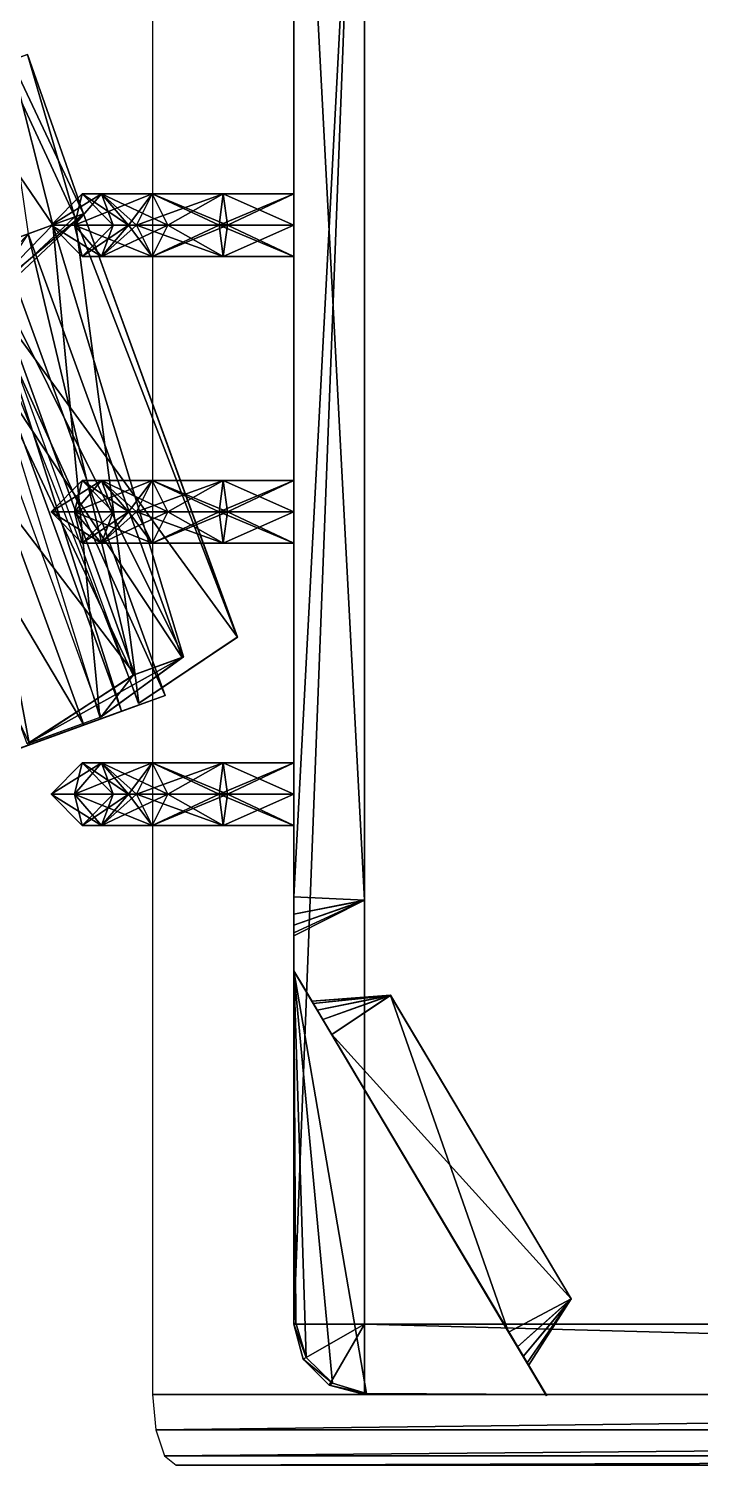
# Model space of a CAD drawing. Extents: x -226 to 261, y -163 to 113.
# Drawn here: x -39.4 to -15.6, y -142.5 to -91.7 of the extents above; entities that cross this region are included whole.
import ezdxf

# ---------------------------------------------------------------- set-up
doc = ezdxf.new("R2010")
doc.units = 0
doc.header["$MEASUREMENT"] = 0
doc.layers.get('0').update_dxf_attribs({"linetype": 'CONTINUOUS'})

msp = doc.modelspace()

# ---------------------------------------------------------------- linework, layer by layer
for points in [[(-35, -70, 15), (-35, -140, 15), (70, -140, 15)], [(70, -140, 15), (70, -70, 15), (-35, -70, 15)], [(-30, -125, -95), (-30, -122.5, -32.5), (-30, -72.5, -95)], [(-30, -72.5, -95), (-30, -122.5, -32.5), (-30, -75, -32.5)], [(-30, -125, 15), (-30, -72.5, 15), (-30, -75, 7.5)], [(-30, -137.5, -95), (-30, -72.5, -95), (-27.5, -72.5, -97.5)], [(-27.5, -72.5, -97.5), (-27.5, -137.5, -97.5), (-30, -137.5, -95)], [(-27.5, -72.5, -97.5), (65, -72.5, -97.5), (65, -137.5, -97.5)], [(65, -137.5, -97.5), (-27.5, -137.5, -97.5), (-27.5, -72.5, -97.5)], [(-30, -75.1245, 6.2562), (-27.5, -74.9928, 4.9973), (-27.5, -122.5, 4.9995)], [(-30, -75, 7.5), (-30, -75.1245, 6.2562), (-30, -122.376, 6.2562)], [(-30, -75, 7.5), (-30, -122.376, 6.2562), (-30, -122.5, 7.5)], [(-30, -122.5, -32.5), (-30, -75.1245, -31.2562), (-30, -75, -32.5)], [(-30, -125, 15), (-30, -75, 7.5), (-30, -122.5, 7.5)], [(-30, -122.376, -31.2562), (-27.5, -122.5, -29.9995), (-27.5, -75.0027, -30.0072)], [(-30, -122.376, -31.2562), (-27.5, -75.0027, -30.0072), (-30, -75.1245, -31.2562)], [(-30, -75.1245, 6.2562), (-27.5, -122.5, 4.9995), (-30, -122.376, 6.2562)], [(-30, -122.5, -32.5), (-30, -122.376, -31.2562), (-30, -75.1245, -31.2562)], [(-27.5, -75.0027, -30.0072), (-27.5, -122.5, 4.9995), (-27.5, -74.9928, 4.9973)], [(-27.5, -75.0027, -30.0072), (-27.5, -122.5, -29.9995), (-27.5, -122.5, 4.9995)], [(-51.111, -78.71, -80.523), (-48.2338, -77.6628, -62.7337), (-34.553, -115.251, -62.7337)], [(-48.2338, -77.6628, -62.7337), (-49.7813, -78.226, -44.758), (-36.1005, -115.814, -44.758)], [(-48.2338, -77.6628, -62.7337), (-36.1005, -115.814, -44.758), (-34.553, -115.251, -62.7337)], [(-49.7813, -78.226, -44.758), (-41.9671, -117.949, -27.8211), (-36.1005, -115.814, -44.758)], [(-58.2167, -81.2963, -96.9137), (-51.111, -78.71, -80.523), (-37.4302, -116.298, -80.523)], [(-51.111, -78.71, -80.523), (-34.553, -115.251, -62.7337), (-37.4302, -116.298, -80.523)], [(-58.2167, -81.2963, -96.9137), (-37.4302, -116.298, -80.523), (-44.5359, -118.884, -96.9137)], [(-38.5343, -98.5986, -73.2357), (-42.0178, -93.5014, -79.8137), (-40.0019, -92.7676, -69.31)], [(-37.7501, -98.3132, -52.2701), (-39.4346, -92.5611, -59.0397), (-40.2788, -92.8684, -48.3219)], [(-39.4063, -98.916, -42.1341), (-37.7501, -98.3132, -52.2701), (-40.2788, -92.8684, -48.3219)], [(-37.4487, -98.2035, -63.0207), (-40.0019, -92.7676, -69.31), (-39.4346, -92.5611, -59.0397)], [(-37.4487, -98.2035, -63.0207), (-38.5343, -98.5986, -73.2357), (-40.0019, -92.7676, -69.31)], [(-37.7501, -98.3132, -52.2701), (-37.4487, -98.2035, -63.0207), (-39.4346, -92.5611, -59.0397)], [(-38.5343, -98.5986, -73.2357), (-41.0782, -99.5245, -83.593), (-42.0178, -93.5014, -79.8137)], [(-37.7702, -98.6079, 6.8246), (-37.4939, -97.5, 3.7492), (-38.5921, -98.6079, 3.8953)], [(-38.5921, -98.6079, 3.8953), (-37.4939, -97.5, 3.7492), (-37.4939, -97.5, -28.7492)], [(-38.5921, -98.6079, 3.8953), (-37.4939, -97.5, -28.7492), (-38.5921, -98.6079, -28.8953)], [(-38.5921, -98.6079, -28.8953), (-37.4939, -97.5, -28.7492), (-36.8114, -97.5, -31.2694)], [(-38.5921, -98.6079, -28.8953), (-36.8114, -97.5, -31.2694), (-37.7701, -98.6079, -31.8246)], [(-35.5746, -98.6079, 9.0201), (-36.8114, -97.5, 6.2694), (-37.7702, -98.6079, 6.8246)], [(-37.7702, -98.6079, 6.8246), (-36.8114, -97.5, 6.2694), (-37.4939, -97.5, 3.7492)], [(-37.7701, -98.6079, -31.8246), (-36.8114, -97.5, -31.2694), (-35.0194, -97.5, -33.0614)], [(-37.7701, -98.6079, -31.8246), (-35.0194, -97.5, -33.0614), (-35.5746, -98.6079, -34.0202)], [(-36.8114, -97.5, 6.2694), (-36.3956, -98.6079, 3.6031), (-37.4939, -97.5, 3.7492)], [(-37.4939, -97.5, 3.7492), (-36.3956, -98.6079, 3.6031), (-36.3956, -98.6079, -28.6031)], [(-37.4939, -97.5, 3.7492), (-36.3956, -98.6079, -28.6031), (-37.4939, -97.5, -28.7492)], [(-37.4939, -97.5, -28.7492), (-36.3956, -98.6079, -28.6031), (-35.8527, -98.6079, -30.7141)], [(-37.4939, -97.5, -28.7492), (-35.8527, -98.6079, -30.7141), (-36.8114, -97.5, -31.2694)], [(-35.5746, -98.6079, 9.0201), (-35.0194, -97.5, 8.0614), (-36.8114, -97.5, 6.2694)], [(-35.0194, -97.5, 8.0614), (-35.8527, -98.6079, 5.7141), (-36.8114, -97.5, 6.2694)], [(-36.8114, -97.5, 6.2694), (-35.8527, -98.6079, 5.7141), (-36.3956, -98.6079, 3.6031)], [(-36.8114, -97.5, -31.2694), (-35.8527, -98.6079, -30.7141), (-34.4641, -98.6079, -32.1027)], [(-36.8114, -97.5, -31.2694), (-34.4641, -98.6079, -32.1027), (-35.0194, -97.5, -33.0614)], [(-35.0194, -97.5, 8.0614), (-34.4641, -98.6079, 7.1027), (-35.8527, -98.6079, 5.7141)], [(-32.6453, -98.6079, 9.8421), (-35.0194, -97.5, 8.0614), (-35.5746, -98.6079, 9.0201)], [(-35.5746, -98.6079, -34.0202), (-35.0194, -97.5, -33.0614), (-32.4992, -97.5, -33.7439)], [(-35.5746, -98.6079, -34.0202), (-32.4992, -97.5, -33.7439), (-32.6453, -98.6079, -34.8421)], [(-32.6453, -98.6079, 9.8421), (-32.4992, -97.5, 8.7439), (-35.0194, -97.5, 8.0614)], [(-32.4992, -97.5, 8.7439), (-34.4641, -98.6079, 7.1027), (-35.0194, -97.5, 8.0614)], [(-35.0194, -97.5, -33.0614), (-34.4641, -98.6079, -32.1027), (-32.3531, -98.6079, -32.6456)], [(-35.0194, -97.5, -33.0614), (-32.3531, -98.6079, -32.6456), (-32.4992, -97.5, -33.7439)], [(-32.4992, -97.5, 8.7439), (-32.3531, -98.6079, 7.6457), (-34.4641, -98.6079, 7.1027)], [(-30, -98.6079, 9.8517), (-32.4992, -97.5, 8.7439), (-32.6453, -98.6079, 9.8421)], [(-32.6453, -98.6079, -34.8421), (-32.4992, -97.5, -33.7439), (-30, -97.5, -33.7438)], [(-32.6453, -98.6079, -34.8421), (-30, -97.5, -33.7438), (-30, -98.6079, -34.8517)], [(-30, -98.6079, 9.8517), (-30, -97.5, 8.7438), (-32.4992, -97.5, 8.7439)], [(-30, -97.5, 8.7438), (-32.3531, -98.6079, 7.6457), (-32.4992, -97.5, 8.7439)], [(-32.4992, -97.5, -33.7439), (-32.3531, -98.6079, -32.6456), (-30, -98.6079, -32.6359)], [(-32.4992, -97.5, -33.7439), (-30, -98.6079, -32.6359), (-30, -97.5, -33.7438)], [(-30, -97.5, 8.7438), (-30, -98.6079, 7.6359), (-32.3531, -98.6079, 7.6457)], [(-37.4487, -98.2035, -63.0207), (-40.6981, -101.256, -64.8127), (-41.3674, -101.5, -70.9417)], [(-38.5343, -98.5986, -73.2357), (-37.4487, -98.2035, -63.0207), (-41.3674, -101.5, -70.9417)], [(-38.5343, -98.5986, -73.2357), (-41.3674, -101.5, -70.9417), (-36.8699, -116.03, -74.8354)], [(-38.5343, -98.5986, -73.2357), (-33.9057, -113.888, -77.3412), (-41.0782, -99.5245, -83.593)], [(-37.7501, -98.3132, -52.2701), (-41.0412, -101.381, -51.1459), (-35.486, -115.526, -55.1021)], [(-37.7501, -98.3132, -52.2701), (-39.4063, -98.916, -42.1341), (-41.0412, -101.381, -51.1459)], [(-37.4487, -98.2035, -63.0207), (-31.9935, -113.192, -63.0207), (-40.6981, -101.256, -64.8127)], [(-36.8114, -99.7158, 6.2694), (-37.7702, -98.6079, 6.8246), (-38.5921, -98.6079, 3.8953)], [(-36.8114, -99.7158, 6.2694), (-38.5921, -98.6079, 3.8953), (-37.4939, -99.7158, 3.7492)], [(-37.4939, -99.7158, 3.7492), (-38.5921, -98.6079, 3.8953), (-38.5921, -98.6079, -28.8953)], [(-37.4939, -99.7158, 3.7492), (-38.5921, -98.6079, -28.8953), (-37.4939, -99.7158, -28.7492)], [(-37.4939, -99.7158, -28.7492), (-38.5921, -98.6079, -28.8953), (-37.7701, -98.6079, -31.8246)], [(-33.9057, -113.888, -77.3412), (-38.5343, -98.5986, -73.2357), (-36.8699, -116.03, -74.8354)], [(-35.0194, -99.7158, 8.0614), (-35.5746, -98.6079, 9.0201), (-37.7702, -98.6079, 6.8246)], [(-35.0194, -99.7158, 8.0614), (-37.7702, -98.6079, 6.8246), (-36.8114, -99.7158, 6.2694)], [(-37.4939, -99.7158, -28.7492), (-37.7701, -98.6079, -31.8246), (-36.8114, -99.7158, -31.2694)], [(-36.8114, -99.7158, -31.2694), (-37.7701, -98.6079, -31.8246), (-35.5746, -98.6079, -34.0202)], [(-37.7501, -98.3132, -52.2701), (-32.0019, -113.195, -56.472), (-37.4487, -98.2035, -63.0207)], [(-32.0019, -113.195, -56.472), (-37.7501, -98.3132, -52.2701), (-35.486, -115.526, -55.1021)], [(-35.8527, -98.6079, 5.7141), (-36.8114, -99.7158, 6.2694), (-37.4939, -99.7158, 3.7492)], [(-35.8527, -98.6079, 5.7141), (-37.4939, -99.7158, 3.7492), (-36.3956, -98.6079, 3.6031)], [(-36.3956, -98.6079, 3.6031), (-37.4939, -99.7158, 3.7492), (-37.4939, -99.7158, -28.7492)], [(-36.3956, -98.6079, 3.6031), (-37.4939, -99.7158, -28.7492), (-36.3956, -98.6079, -28.6031)], [(-36.3956, -98.6079, -28.6031), (-37.4939, -99.7158, -28.7492), (-36.8114, -99.7158, -31.2694)], [(-32.0019, -113.195, -56.472), (-31.9935, -113.192, -63.0207), (-37.4487, -98.2035, -63.0207)], [(-34.4641, -98.6079, 7.1027), (-35.0194, -99.7158, 8.0614), (-36.8114, -99.7158, 6.2694)], [(-34.4641, -98.6079, 7.1027), (-36.8114, -99.7158, 6.2694), (-35.8527, -98.6079, 5.7141)], [(-36.3956, -98.6079, -28.6031), (-36.8114, -99.7158, -31.2694), (-35.8527, -98.6079, -30.7141)], [(-36.8114, -99.7158, -31.2694), (-35.5746, -98.6079, -34.0202), (-35.0194, -99.7158, -33.0614)], [(-35.8527, -98.6079, -30.7141), (-36.8114, -99.7158, -31.2694), (-35.0194, -99.7158, -33.0614)], [(-35.8527, -98.6079, -30.7141), (-35.0194, -99.7158, -33.0614), (-34.4641, -98.6079, -32.1027)], [(-32.4992, -99.7158, 8.7439), (-32.6453, -98.6079, 9.8421), (-35.5746, -98.6079, 9.0201)], [(-32.4992, -99.7158, 8.7439), (-35.5746, -98.6079, 9.0201), (-35.0194, -99.7158, 8.0614)], [(-35.0194, -99.7158, -33.0614), (-35.5746, -98.6079, -34.0202), (-32.6453, -98.6079, -34.8421)], [(-32.3531, -98.6079, 7.6457), (-32.4992, -99.7158, 8.7439), (-35.0194, -99.7158, 8.0614)], [(-32.3531, -98.6079, 7.6457), (-35.0194, -99.7158, 8.0614), (-34.4641, -98.6079, 7.1027)], [(-35.0194, -99.7158, -33.0614), (-32.6453, -98.6079, -34.8421), (-32.4992, -99.7158, -33.7439)], [(-34.4641, -98.6079, -32.1027), (-35.0194, -99.7158, -33.0614), (-32.4992, -99.7158, -33.7439)], [(-34.4641, -98.6079, -32.1027), (-32.4992, -99.7158, -33.7439), (-32.3531, -98.6079, -32.6456)], [(-30, -99.7158, 8.7438), (-30, -98.6079, 9.8517), (-32.6453, -98.6079, 9.8421)], [(-30, -99.7158, 8.7438), (-32.6453, -98.6079, 9.8421), (-32.4992, -99.7158, 8.7439)], [(-32.4992, -99.7158, -33.7439), (-32.6453, -98.6079, -34.8421), (-30, -98.6079, -34.8517)], [(-30, -98.6079, 7.6359), (-30, -99.7158, 8.7438), (-32.4992, -99.7158, 8.7439)], [(-30, -98.6079, 7.6359), (-32.4992, -99.7158, 8.7439), (-32.3531, -98.6079, 7.6457)], [(-32.4992, -99.7158, -33.7439), (-30, -98.6079, -34.8517), (-30, -99.7158, -33.7438)], [(-32.3531, -98.6079, -32.6456), (-32.4992, -99.7158, -33.7439), (-30, -99.7158, -33.7438)], [(-32.3531, -98.6079, -32.6456), (-30, -99.7158, -33.7438), (-30, -98.6079, -32.6359)], [(-42.5266, -100.052, -31.9409), (-35.6847, -114.535, -35.8675), (-39.4063, -98.916, -42.1341)], [(-39.4063, -98.916, -42.1341), (-33.9511, -113.904, -42.1341), (-42.0173, -101.736, -45.0587)], [(-35.6847, -114.535, -35.8675), (-33.9511, -113.904, -42.1341), (-39.4063, -98.916, -42.1341)], [(-41.0782, -99.5245, -83.593), (-35.623, -114.513, -83.593), (-44.6395, -102.69, -84.101)], [(-33.9057, -113.888, -77.3412), (-35.623, -114.513, -83.593), (-41.0782, -99.5245, -83.593)], [(-42.5266, -100.052, -31.9409), (-45.9458, -103.166, -32.0836), (-39.3647, -116.938, -35.7551)], [(-35.6847, -114.535, -35.8675), (-42.5266, -100.052, -31.9409), (-39.3647, -116.938, -35.7551)], [(-31.9935, -113.192, -63.0207), (-35.502, -115.532, -64.8127), (-40.6981, -101.256, -64.8127)], [(-33.9511, -113.904, -42.1341), (-36.8212, -116.012, -45.0587), (-42.0173, -101.736, -45.0587)], [(-35.623, -114.513, -83.593), (-39.4434, -116.967, -84.101), (-44.6395, -102.69, -84.101)], [(-37.7702, -108.75, 6.8246), (-37.4939, -107.642, 3.7492), (-38.5921, -108.75, 3.8953)], [(-38.5921, -108.75, 3.8953), (-37.4939, -107.642, 3.7492), (-37.4939, -107.642, -28.7492)], [(-38.5921, -108.75, 3.8953), (-37.4939, -107.642, -28.7492), (-38.5921, -108.75, -28.8953)], [(-38.5921, -108.75, -28.8953), (-37.4939, -107.642, -28.7492), (-36.8114, -107.642, -31.2694)], [(-38.5921, -108.75, -28.8953), (-36.8114, -107.642, -31.2694), (-37.7701, -108.75, -31.8246)], [(-35.5746, -108.75, 9.0201), (-36.8114, -107.642, 6.2694), (-37.7702, -108.75, 6.8246)], [(-37.7702, -108.75, 6.8246), (-36.8114, -107.642, 6.2694), (-37.4939, -107.642, 3.7492)], [(-37.7701, -108.75, -31.8246), (-36.8114, -107.642, -31.2694), (-35.0194, -107.642, -33.0614)], [(-37.7701, -108.75, -31.8246), (-35.0194, -107.642, -33.0614), (-35.5746, -108.75, -34.0202)], [(-36.8114, -107.642, 6.2694), (-36.3956, -108.75, 3.6031), (-37.4939, -107.642, 3.7492)], [(-37.4939, -107.642, 3.7492), (-36.3956, -108.75, 3.6031), (-36.3956, -108.75, -28.6031)], [(-37.4939, -107.642, 3.7492), (-36.3956, -108.75, -28.6031), (-37.4939, -107.642, -28.7492)], [(-37.4939, -107.642, -28.7492), (-36.3956, -108.75, -28.6031), (-35.8527, -108.75, -30.7141)], [(-37.4939, -107.642, -28.7492), (-35.8527, -108.75, -30.7141), (-36.8114, -107.642, -31.2694)], [(-35.5746, -108.75, 9.0201), (-35.0194, -107.642, 8.0614), (-36.8114, -107.642, 6.2694)], [(-35.0194, -107.642, 8.0614), (-35.8527, -108.75, 5.7141), (-36.8114, -107.642, 6.2694)], [(-36.8114, -107.642, 6.2694), (-35.8527, -108.75, 5.7141), (-36.3956, -108.75, 3.6031)], [(-36.8114, -107.642, -31.2694), (-35.8527, -108.75, -30.7141), (-34.4641, -108.75, -32.1027)], [(-36.8114, -107.642, -31.2694), (-34.4641, -108.75, -32.1027), (-35.0194, -107.642, -33.0614)], [(-35.0194, -107.642, 8.0614), (-34.4641, -108.75, 7.1027), (-35.8527, -108.75, 5.7141)], [(-32.6453, -108.75, 9.8421), (-35.0194, -107.642, 8.0614), (-35.5746, -108.75, 9.0201)], [(-35.5746, -108.75, -34.0202), (-35.0194, -107.642, -33.0614), (-32.4992, -107.642, -33.7439)], [(-35.5746, -108.75, -34.0202), (-32.4992, -107.642, -33.7439), (-32.6453, -108.75, -34.8421)], [(-32.6453, -108.75, 9.8421), (-32.4992, -107.642, 8.7439), (-35.0194, -107.642, 8.0614)], [(-32.4992, -107.642, 8.7439), (-34.4641, -108.75, 7.1027), (-35.0194, -107.642, 8.0614)], [(-35.0194, -107.642, -33.0614), (-34.4641, -108.75, -32.1027), (-32.3531, -108.75, -32.6456)], [(-35.0194, -107.642, -33.0614), (-32.3531, -108.75, -32.6456), (-32.4992, -107.642, -33.7439)], [(-32.4992, -107.642, 8.7439), (-32.3531, -108.75, 7.6457), (-34.4641, -108.75, 7.1027)], [(-30, -108.75, 9.8517), (-32.4992, -107.642, 8.7439), (-32.6453, -108.75, 9.8421)], [(-32.6453, -108.75, -34.8421), (-32.4992, -107.642, -33.7439), (-30, -107.642, -33.7438)], [(-32.6453, -108.75, -34.8421), (-30, -107.642, -33.7438), (-30, -108.75, -34.8517)], [(-30, -108.75, 9.8517), (-30, -107.642, 8.7438), (-32.4992, -107.642, 8.7439)], [(-30, -107.642, 8.7438), (-32.3531, -108.75, 7.6457), (-32.4992, -107.642, 8.7439)], [(-32.4992, -107.642, -33.7439), (-32.3531, -108.75, -32.6456), (-30, -108.75, -32.6359)], [(-32.4992, -107.642, -33.7439), (-30, -108.75, -32.6359), (-30, -107.642, -33.7438)], [(-30, -107.642, 8.7438), (-30, -108.75, 7.6359), (-32.3531, -108.75, 7.6457)], [(-36.8114, -109.858, 6.2694), (-37.7702, -108.75, 6.8246), (-38.5921, -108.75, 3.8953)], [(-36.8114, -109.858, 6.2694), (-38.5921, -108.75, 3.8953), (-37.4939, -109.858, 3.7492)], [(-37.4939, -109.858, 3.7492), (-38.5921, -108.75, 3.8953), (-38.5921, -108.75, -28.8953)], [(-37.4939, -109.858, 3.7492), (-38.5921, -108.75, -28.8953), (-37.4939, -109.858, -28.7492)], [(-37.4939, -109.858, -28.7492), (-38.5921, -108.75, -28.8953), (-37.7701, -108.75, -31.8246)], [(-35.0194, -109.858, 8.0614), (-35.5746, -108.75, 9.0201), (-37.7702, -108.75, 6.8246)], [(-35.0194, -109.858, 8.0614), (-37.7702, -108.75, 6.8246), (-36.8114, -109.858, 6.2694)], [(-37.4939, -109.858, -28.7492), (-37.7701, -108.75, -31.8246), (-36.8114, -109.858, -31.2694)], [(-36.8114, -109.858, -31.2694), (-37.7701, -108.75, -31.8246), (-35.5746, -108.75, -34.0202)], [(-35.8527, -108.75, 5.7141), (-36.8114, -109.858, 6.2694), (-37.4939, -109.858, 3.7492)], [(-35.8527, -108.75, 5.7141), (-37.4939, -109.858, 3.7492), (-36.3956, -108.75, 3.6031)], [(-36.3956, -108.75, 3.6031), (-37.4939, -109.858, 3.7492), (-37.4939, -109.858, -28.7492)], [(-36.3956, -108.75, 3.6031), (-37.4939, -109.858, -28.7492), (-36.3956, -108.75, -28.6031)], [(-36.3956, -108.75, -28.6031), (-37.4939, -109.858, -28.7492), (-36.8114, -109.858, -31.2694)], [(-34.4641, -108.75, 7.1027), (-35.0194, -109.858, 8.0614), (-36.8114, -109.858, 6.2694)], [(-34.4641, -108.75, 7.1027), (-36.8114, -109.858, 6.2694), (-35.8527, -108.75, 5.7141)], [(-36.3956, -108.75, -28.6031), (-36.8114, -109.858, -31.2694), (-35.8527, -108.75, -30.7141)], [(-36.8114, -109.858, -31.2694), (-35.5746, -108.75, -34.0202), (-35.0194, -109.858, -33.0614)], [(-35.8527, -108.75, -30.7141), (-36.8114, -109.858, -31.2694), (-35.0194, -109.858, -33.0614)], [(-35.8527, -108.75, -30.7141), (-35.0194, -109.858, -33.0614), (-34.4641, -108.75, -32.1027)], [(-32.4992, -109.858, 8.7439), (-32.6453, -108.75, 9.8421), (-35.5746, -108.75, 9.0201)], [(-32.4992, -109.858, 8.7439), (-35.5746, -108.75, 9.0201), (-35.0194, -109.858, 8.0614)], [(-35.0194, -109.858, -33.0614), (-35.5746, -108.75, -34.0202), (-32.6453, -108.75, -34.8421)], [(-32.3531, -108.75, 7.6457), (-32.4992, -109.858, 8.7439), (-35.0194, -109.858, 8.0614)], [(-32.3531, -108.75, 7.6457), (-35.0194, -109.858, 8.0614), (-34.4641, -108.75, 7.1027)], [(-35.0194, -109.858, -33.0614), (-32.6453, -108.75, -34.8421), (-32.4992, -109.858, -33.7439)], [(-34.4641, -108.75, -32.1027), (-35.0194, -109.858, -33.0614), (-32.4992, -109.858, -33.7439)], [(-34.4641, -108.75, -32.1027), (-32.4992, -109.858, -33.7439), (-32.3531, -108.75, -32.6456)], [(-30, -109.858, 8.7438), (-30, -108.75, 9.8517), (-32.6453, -108.75, 9.8421)], [(-30, -109.858, 8.7438), (-32.6453, -108.75, 9.8421), (-32.4992, -109.858, 8.7439)], [(-32.4992, -109.858, -33.7439), (-32.6453, -108.75, -34.8421), (-30, -108.75, -34.8517)], [(-30, -108.75, 7.6359), (-30, -109.858, 8.7438), (-32.4992, -109.858, 8.7439)], [(-30, -108.75, 7.6359), (-32.4992, -109.858, 8.7439), (-32.3531, -108.75, 7.6457)], [(-32.4992, -109.858, -33.7439), (-30, -108.75, -34.8517), (-30, -109.858, -33.7438)], [(-32.3531, -108.75, -32.6456), (-32.4992, -109.858, -33.7439), (-30, -109.858, -33.7438)], [(-32.3531, -108.75, -32.6456), (-30, -109.858, -33.7438), (-30, -108.75, -32.6359)], [(-31.9935, -113.192, -63.0207), (-32.0019, -113.195, -56.472), (-35.502, -115.532, -64.8127)], [(-32.0019, -113.195, -56.472), (-35.486, -115.526, -55.1021), (-35.502, -115.532, -64.8127)], [(-33.9057, -113.888, -77.3412), (-36.8699, -116.03, -74.8354), (-39.4434, -116.967, -84.101)], [(-35.623, -114.513, -83.593), (-33.9057, -113.888, -77.3412), (-39.4434, -116.967, -84.101)], [(-33.9511, -113.904, -42.1341), (-35.6847, -114.535, -35.8675), (-36.8212, -116.012, -45.0587)], [(-35.6847, -114.535, -35.8675), (-39.3647, -116.938, -35.7551), (-36.8212, -116.012, -45.0587)], [(-34.553, -115.251, -62.7337), (-36.1005, -115.814, -44.758), (-62.8156, -125.537, -51.1828)], [(-34.553, -115.251, -62.7337), (-62.8156, -125.537, -51.1828), (-61.9205, -125.211, -61.5814)], [(-37.4302, -116.298, -80.523), (-34.553, -115.251, -62.7337), (-61.9205, -125.211, -61.5814)], [(-36.1005, -115.814, -44.758), (-41.9671, -117.949, -27.8211), (-66.2093, -126.772, -41.3851)], [(-36.1005, -115.814, -44.758), (-66.2093, -126.772, -41.3851), (-62.8156, -125.537, -51.1828)], [(-44.5359, -118.884, -96.9137), (-37.4302, -116.298, -80.523), (-63.5848, -125.817, -71.8722)], [(-37.4302, -116.298, -80.523), (-61.9205, -125.211, -61.5814), (-63.5848, -125.817, -71.8722)], [(-37.7702, -118.75, 6.8246), (-37.4939, -117.642, 3.7492), (-38.5921, -118.75, 3.8953)], [(-38.5921, -118.75, 3.8953), (-37.4939, -117.642, 3.7492), (-37.4939, -117.642, -28.7492)], [(-38.5921, -118.75, 3.8953), (-37.4939, -117.642, -28.7492), (-38.5921, -118.75, -28.8953)], [(-38.5921, -118.75, -28.8953), (-37.4939, -117.642, -28.7492), (-36.8114, -117.642, -31.2694)], [(-38.5921, -118.75, -28.8953), (-36.8114, -117.642, -31.2694), (-37.7701, -118.75, -31.8246)], [(-35.5746, -118.75, 9.0201), (-36.8114, -117.642, 6.2694), (-37.7702, -118.75, 6.8246)], [(-37.7702, -118.75, 6.8246), (-36.8114, -117.642, 6.2694), (-37.4939, -117.642, 3.7492)], [(-37.7701, -118.75, -31.8246), (-36.8114, -117.642, -31.2694), (-35.0194, -117.642, -33.0614)], [(-37.7701, -118.75, -31.8246), (-35.0194, -117.642, -33.0614), (-35.5746, -118.75, -34.0202)], [(-36.8114, -117.642, 6.2694), (-36.3956, -118.75, 3.6031), (-37.4939, -117.642, 3.7492)], [(-37.4939, -117.642, 3.7492), (-36.3956, -118.75, 3.6031), (-36.3956, -118.75, -28.6031)], [(-37.4939, -117.642, 3.7492), (-36.3956, -118.75, -28.6031), (-37.4939, -117.642, -28.7492)], [(-37.4939, -117.642, -28.7492), (-36.3956, -118.75, -28.6031), (-35.8527, -118.75, -30.7141)], [(-37.4939, -117.642, -28.7492), (-35.8527, -118.75, -30.7141), (-36.8114, -117.642, -31.2694)], [(-35.5746, -118.75, 9.0201), (-35.0194, -117.642, 8.0614), (-36.8114, -117.642, 6.2694)], [(-35.0194, -117.642, 8.0614), (-35.8527, -118.75, 5.7141), (-36.8114, -117.642, 6.2694)], [(-36.8114, -117.642, 6.2694), (-35.8527, -118.75, 5.7141), (-36.3956, -118.75, 3.6031)], [(-36.8114, -117.642, -31.2694), (-35.8527, -118.75, -30.7141), (-34.4641, -118.75, -32.1027)], [(-36.8114, -117.642, -31.2694), (-34.4641, -118.75, -32.1027), (-35.0194, -117.642, -33.0614)], [(-35.0194, -117.642, 8.0614), (-34.4641, -118.75, 7.1027), (-35.8527, -118.75, 5.7141)], [(-32.6453, -118.75, 9.8421), (-35.0194, -117.642, 8.0614), (-35.5746, -118.75, 9.0201)], [(-35.5746, -118.75, -34.0202), (-35.0194, -117.642, -33.0614), (-32.4992, -117.642, -33.7439)], [(-35.5746, -118.75, -34.0202), (-32.4992, -117.642, -33.7439), (-32.6453, -118.75, -34.8421)], [(-32.6453, -118.75, 9.8421), (-32.4992, -117.642, 8.7439), (-35.0194, -117.642, 8.0614)], [(-32.4992, -117.642, 8.7439), (-34.4641, -118.75, 7.1027), (-35.0194, -117.642, 8.0614)], [(-35.0194, -117.642, -33.0614), (-34.4641, -118.75, -32.1027), (-32.3531, -118.75, -32.6456)], [(-35.0194, -117.642, -33.0614), (-32.3531, -118.75, -32.6456), (-32.4992, -117.642, -33.7439)], [(-32.4992, -117.642, 8.7439), (-32.3531, -118.75, 7.6457), (-34.4641, -118.75, 7.1027)], [(-30, -118.75, 9.8517), (-32.4992, -117.642, 8.7439), (-32.6453, -118.75, 9.8421)], [(-32.6453, -118.75, -34.8421), (-32.4992, -117.642, -33.7439), (-30, -117.642, -33.7438)], [(-32.6453, -118.75, -34.8421), (-30, -117.642, -33.7438), (-30, -118.75, -34.8517)], [(-30, -118.75, 9.8517), (-30, -117.642, 8.7438), (-32.4992, -117.642, 8.7439)], [(-30, -117.642, 8.7438), (-32.3531, -118.75, 7.6457), (-32.4992, -117.642, 8.7439)], [(-32.4992, -117.642, -33.7439), (-32.3531, -118.75, -32.6456), (-30, -118.75, -32.6359)], [(-32.4992, -117.642, -33.7439), (-30, -118.75, -32.6359), (-30, -117.642, -33.7438)], [(-30, -117.642, 8.7438), (-30, -118.75, 7.6359), (-32.3531, -118.75, 7.6457)], [(-36.8114, -119.858, 6.2694), (-37.7702, -118.75, 6.8246), (-38.5921, -118.75, 3.8953)], [(-36.8114, -119.858, 6.2694), (-38.5921, -118.75, 3.8953), (-37.4939, -119.858, 3.7492)], [(-37.4939, -119.858, 3.7492), (-38.5921, -118.75, 3.8953), (-38.5921, -118.75, -28.8953)], [(-37.4939, -119.858, 3.7492), (-38.5921, -118.75, -28.8953), (-37.4939, -119.858, -28.7492)], [(-37.4939, -119.858, -28.7492), (-38.5921, -118.75, -28.8953), (-37.7701, -118.75, -31.8246)], [(-35.0194, -119.858, 8.0614), (-35.5746, -118.75, 9.0201), (-37.7702, -118.75, 6.8246)], [(-35.0194, -119.858, 8.0614), (-37.7702, -118.75, 6.8246), (-36.8114, -119.858, 6.2694)], [(-37.4939, -119.858, -28.7492), (-37.7701, -118.75, -31.8246), (-36.8114, -119.858, -31.2694)], [(-36.8114, -119.858, -31.2694), (-37.7701, -118.75, -31.8246), (-35.5746, -118.75, -34.0202)], [(-35.8527, -118.75, 5.7141), (-36.8114, -119.858, 6.2694), (-37.4939, -119.858, 3.7492)], [(-35.8527, -118.75, 5.7141), (-37.4939, -119.858, 3.7492), (-36.3956, -118.75, 3.6031)], [(-36.3956, -118.75, 3.6031), (-37.4939, -119.858, 3.7492), (-37.4939, -119.858, -28.7492)], [(-36.3956, -118.75, 3.6031), (-37.4939, -119.858, -28.7492), (-36.3956, -118.75, -28.6031)], [(-36.3956, -118.75, -28.6031), (-37.4939, -119.858, -28.7492), (-36.8114, -119.858, -31.2694)], [(-34.4641, -118.75, 7.1027), (-35.0194, -119.858, 8.0614), (-36.8114, -119.858, 6.2694)], [(-34.4641, -118.75, 7.1027), (-36.8114, -119.858, 6.2694), (-35.8527, -118.75, 5.7141)], [(-36.3956, -118.75, -28.6031), (-36.8114, -119.858, -31.2694), (-35.8527, -118.75, -30.7141)], [(-36.8114, -119.858, -31.2694), (-35.5746, -118.75, -34.0202), (-35.0194, -119.858, -33.0614)], [(-35.8527, -118.75, -30.7141), (-36.8114, -119.858, -31.2694), (-35.0194, -119.858, -33.0614)], [(-35.8527, -118.75, -30.7141), (-35.0194, -119.858, -33.0614), (-34.4641, -118.75, -32.1027)], [(-32.4992, -119.858, 8.7439), (-32.6453, -118.75, 9.8421), (-35.5746, -118.75, 9.0201)], [(-32.4992, -119.858, 8.7439), (-35.5746, -118.75, 9.0201), (-35.0194, -119.858, 8.0614)], [(-35.0194, -119.858, -33.0614), (-35.5746, -118.75, -34.0202), (-32.6453, -118.75, -34.8421)], [(-32.3531, -118.75, 7.6457), (-32.4992, -119.858, 8.7439), (-35.0194, -119.858, 8.0614)], [(-32.3531, -118.75, 7.6457), (-35.0194, -119.858, 8.0614), (-34.4641, -118.75, 7.1027)], [(-35.0194, -119.858, -33.0614), (-32.6453, -118.75, -34.8421), (-32.4992, -119.858, -33.7439)], [(-34.4641, -118.75, -32.1027), (-35.0194, -119.858, -33.0614), (-32.4992, -119.858, -33.7439)], [(-34.4641, -118.75, -32.1027), (-32.4992, -119.858, -33.7439), (-32.3531, -118.75, -32.6456)], [(-30, -119.858, 8.7438), (-30, -118.75, 9.8517), (-32.6453, -118.75, 9.8421)], [(-30, -119.858, 8.7438), (-32.6453, -118.75, 9.8421), (-32.4992, -119.858, 8.7439)], [(-32.4992, -119.858, -33.7439), (-32.6453, -118.75, -34.8421), (-30, -118.75, -34.8517)], [(-30, -118.75, 7.6359), (-30, -119.858, 8.7438), (-32.4992, -119.858, 8.7439)], [(-30, -118.75, 7.6359), (-32.4992, -119.858, 8.7439), (-32.3531, -118.75, 7.6457)], [(-32.4992, -119.858, -33.7439), (-30, -118.75, -34.8517), (-30, -119.858, -33.7438)], [(-32.3531, -118.75, -32.6456), (-32.4992, -119.858, -33.7439), (-30, -119.858, -33.7438)], [(-32.3531, -118.75, -32.6456), (-30, -119.858, -33.7438), (-30, -118.75, -32.6359)], [(-30, -122.5, 7.5), (-30, -122.376, 6.2562), (-30, -122.99, 6.1503)], [(-30, -122.376, 6.2562), (-27.5, -122.5, 4.9995), (-30, -122.99, 6.1503)], [(-30, -123.473, -32.3034), (-30, -122.99, -31.1503), (-30, -122.376, -31.2562)], [(-30, -123.473, -32.3034), (-30, -122.376, -31.2562), (-30, -122.5, -32.5)], [(-30, -122.99, -31.1503), (-27.5, -122.5, -29.9995), (-30, -122.376, -31.2562)], [(-30, -123.383, 5.8834), (-27.5, -122.5, 4.9995), (-27.5, -122.497, 5.0072)], [(-30, -123.383, 5.8834), (-27.5, -122.497, 5.0072), (-30, -123.65, 5.4899)], [(-30, -123.65, 5.4899), (-27.5, -122.497, 5.0072), (-27.5, -122.5, 4.9995)], [(-30, -122.5, 7.5), (-30, -122.99, 6.1503), (-30, -123.473, 7.3034)], [(-30, -122.99, 6.1503), (-27.5, -122.5, 4.9995), (-30, -123.383, 5.8834)], [(-30, -123.65, 5.4899), (-27.5, -122.5, 4.9995), (-30, -123.756, 4.8755)], [(-30, -123.756, 4.8755), (-27.5, -122.5, 4.9995), (-27.5, -122.5, -29.9995)], [(-30, -123.756, 4.8755), (-27.5, -122.5, -29.9995), (-30, -123.756, -29.8755)], [(-30, -123.756, -29.8755), (-27.5, -122.5, -29.9995), (-30, -123.65, -30.4899)], [(-30, -123.65, -30.4899), (-27.5, -122.5, -29.9995), (-30, -123.383, -30.8834)], [(-30, -123.383, -30.8834), (-27.5, -122.5, -29.9995), (-27.5, -122.507, -29.9973)], [(-30, -122.99, -31.1503), (-27.5, -122.507, -29.9973), (-27.5, -122.5, -29.9995)], [(-30, -125, -95), (-30, -123.473, -32.3034), (-30, -122.5, -32.5)], [(-30, -125, 15), (-30, -122.5, 7.5), (-30, -123.473, 7.3034)], [(-30, -123.383, -30.8834), (-27.5, -122.507, -29.9973), (-30, -122.99, -31.1503)], [(-30, -123.473, 7.3034), (-30, -122.99, 6.1503), (-30, -123.383, 5.8834)], [(-30, -124.267, -31.7673), (-30, -123.383, -30.8834), (-30, -122.99, -31.1503)], [(-30, -124.267, -31.7673), (-30, -122.99, -31.1503), (-30, -123.473, -32.3034)], [(-30, -123.473, 7.3034), (-30, -123.383, 5.8834), (-30, -124.267, 6.7673)], [(-30, -124.267, 6.7673), (-30, -123.383, 5.8834), (-30, -123.65, 5.4899)], [(-30, -124.803, -30.9726), (-30, -123.65, -30.4899), (-30, -123.383, -30.8834)], [(-30, -124.803, -30.9726), (-30, -123.383, -30.8834), (-30, -124.267, -31.7673)], [(-30, -125, -95), (-30, -124.267, -31.7673), (-30, -123.473, -32.3034)], [(-30, -125, 15), (-30, -123.473, 7.3034), (-30, -124.267, 6.7673)], [(-30, -124.267, 6.7673), (-30, -123.65, 5.4899), (-30, -124.803, 5.9726)], [(-30, -124.803, 5.9726), (-30, -123.65, 5.4899), (-30, -123.756, 4.8755)], [(-30, -125, -30), (-30, -123.756, -29.8755), (-30, -123.65, -30.4899)], [(-30, -125, -30), (-30, -123.65, -30.4899), (-30, -124.803, -30.9726)], [(-30, -124.803, 5.9726), (-30, -123.756, 4.8755), (-30, -125, 5)], [(-30, -125, 5), (-30, -123.756, 4.8755), (-30, -123.756, -29.8755)], [(-30, -125, 5), (-30, -123.756, -29.8755), (-30, -125, -30)], [(-30, -125, -95), (-30, -124.803, -30.9726), (-30, -124.267, -31.7673)], [(-30, -125, 15), (-30, -124.267, 6.7673), (-30, -124.803, 5.9726)], [(-30, -125, 15), (-30, -124.803, 5.9726), (-30, -125, 5)], [(-30, -125, -37.5), (-30, -125, -30), (-30, -124.803, -30.9726)], [(-30, -124.803, -30.9726), (-30, -125, -95), (-30, -125, -37.5)], [(-30, -125, 5), (-29.364, -126.069, 4.8755), (-29.3099, -126.16, 5.4899)], [(-30, -125, 5), (-29.3099, -126.16, 5.4899), (-29.8994, -125.169, 5.9726)], [(-29.8994, -125.169, -30.9726), (-29.364, -126.069, -29.8755), (-30, -125, -30)], [(-30, -125, -30), (-29.364, -126.069, -29.8755), (-29.364, -126.069, 4.8755)], [(-30, -125, -30), (-29.364, -126.069, 4.8755), (-30, -125, 5)], [(-30, -125, -95), (-29.9314, -137.457, -49.9096), (-30, -125, -37.5)], [(-30, -125, -95), (-30, -137.5, -95), (-29.9314, -137.457, -49.9096)], [(-30, -125, -37.5), (-29.9314, -137.457, -49.9096), (-29.557, -138.682, -50.5653)], [(-30, -125, -37.5), (-29.557, -138.682, -50.5653), (-28.6315, -139.591, -49.9942)], [(-30, -125, -37.5), (-28.6315, -139.591, -49.9942), (-27.427, -139.954, -48.3626)], [(-30, -125, -37.5), (-27.427, -139.954, -48.3626), (-21.0685, -140, -37.5)], [(-30, -125, -37.5), (-29.8994, -125.169, -30.9726), (-30, -125, -30)], [(-30, -125, -37.5), (-29.6254, -125.63, -31.7673), (-29.8994, -125.169, -30.9726)], [(-30, -125, -37.5), (-29.219, -126.313, -32.3034), (-29.6254, -125.63, -31.7673)], [(-30, -125, -37.5), (-28.7218, -127.149, -32.5), (-29.219, -126.313, -32.3034)], [(-30, -125, -37.5), (-21.0685, -140, -37.5), (-28.7218, -127.149, -32.5)], [(-28.7218, -127.148, 7.5), (-21.0685, -140, 15), (-30, -125, 15)], [(-30, -125, 15), (-29.219, -126.313, 7.3034), (-28.7218, -127.148, 7.5)], [(-30, -125, 15), (-29.6254, -125.63, 6.7673), (-29.219, -126.313, 7.3034)], [(-30, -125, 15), (-29.8994, -125.169, 5.9726), (-29.6254, -125.63, 6.7673)], [(-30, -125, 15), (-30, -125, 5), (-29.8994, -125.169, 5.9726)], [(-29.8994, -125.169, 5.9726), (-29.3099, -126.16, 5.4899), (-29.1734, -126.389, 5.8834)], [(-29.8994, -125.169, 5.9726), (-29.1734, -126.389, 5.8834), (-29.6254, -125.63, 6.7673)], [(-29.6254, -125.63, -31.7673), (-29.3099, -126.16, -30.4899), (-29.8994, -125.169, -30.9726)], [(-29.8994, -125.169, -30.9726), (-29.3099, -126.16, -30.4899), (-29.364, -126.069, -29.8755)], [(-29.6254, -125.63, 6.7673), (-29.1734, -126.389, 5.8834), (-28.9722, -126.728, 6.1503)], [(-29.6254, -125.63, 6.7673), (-28.9722, -126.728, 6.1503), (-29.219, -126.313, 7.3034)], [(-29.219, -126.313, -32.3034), (-29.1734, -126.389, -30.8834), (-29.6254, -125.63, -31.7673)], [(-29.6254, -125.63, -31.7673), (-29.1734, -126.389, -30.8834), (-29.3099, -126.16, -30.4899)], [(-29.364, -126.069, 4.8755), (-26.5769, -125.864, 4.9973), (-29.3099, -126.16, 5.4899)], [(-29.364, -126.069, -29.8755), (-26.5718, -125.873, -30.0072), (-26.5769, -125.864, 4.9973)], [(-29.364, -126.069, -29.8755), (-26.5769, -125.864, 4.9973), (-29.364, -126.069, 4.8755)], [(-29.3099, -126.16, -30.4899), (-26.5718, -125.873, -30.0072), (-29.364, -126.069, -29.8755)], [(-29.3099, -126.16, 5.4899), (-26.5769, -125.864, 4.9973), (-29.1734, -126.389, 5.8834)], [(-29.1734, -126.389, -30.8834), (-26.5718, -125.873, -30.0072), (-29.3099, -126.16, -30.4899)], [(-29.1734, -126.389, 5.8834), (-26.5769, -125.864, 4.9973), (-28.9722, -126.728, 6.1503)], [(-28.9722, -126.727, -31.1503), (-26.5718, -125.873, -30.0072), (-29.1734, -126.389, -30.8834)], [(-28.9722, -126.728, 6.1503), (-26.5769, -125.864, 4.9973), (-28.6581, -127.255, 6.2562)], [(-28.6581, -127.255, -31.2562), (-26.5718, -125.873, -30.0072), (-28.9722, -126.727, -31.1503)], [(-28.6581, -127.255, 6.2562), (-26.5769, -125.864, 4.9973), (-20.1823, -136.612, 4.9995)], [(-22.3942, -137.784, -31.2562), (-26.5718, -125.873, -30.0072), (-28.6581, -127.255, -31.2562)], [(-26.5718, -125.873, -30.0072), (-20.1823, -136.612, 4.9995), (-26.5769, -125.864, 4.9973)], [(-22.3942, -137.784, -31.2562), (-20.1823, -136.612, -29.9995), (-26.5718, -125.873, -30.0072)], [(-26.5718, -125.873, -30.0072), (-20.1823, -136.612, -29.9995), (-20.1823, -136.612, 4.9995)], [(-29.219, -126.313, 7.3034), (-28.9722, -126.728, 6.1503), (-28.6581, -127.255, 6.2562)], [(-29.219, -126.313, 7.3034), (-28.6581, -127.255, 6.2562), (-28.7218, -127.148, 7.5)], [(-28.7218, -127.149, -32.5), (-28.9722, -126.727, -31.1503), (-29.219, -126.313, -32.3034)], [(-29.219, -126.313, -32.3034), (-28.9722, -126.727, -31.1503), (-29.1734, -126.389, -30.8834)], [(-28.7218, -127.149, -32.5), (-28.6581, -127.255, -31.2562), (-28.9722, -126.727, -31.1503)], [(-28.7218, -127.148, 7.5), (-28.6581, -127.255, 6.2562), (-22.3942, -137.784, 6.2562)], [(-28.7218, -127.148, 7.5), (-22.3942, -137.784, 6.2562), (-22.3306, -137.891, 7.5)], [(-22.3306, -137.891, 7.5), (-21.0685, -140, 15), (-28.7218, -127.148, 7.5)], [(-22.3306, -137.891, -32.5), (-28.6581, -127.255, -31.2562), (-28.7218, -127.149, -32.5)], [(-21.0685, -140, -37.5), (-22.3306, -137.891, -32.5), (-28.7218, -127.149, -32.5)], [(-28.6581, -127.255, 6.2562), (-20.1823, -136.612, 4.9995), (-22.3942, -137.784, 6.2562)], [(-22.3306, -137.891, -32.5), (-22.3942, -137.784, -31.2562), (-28.6581, -127.255, -31.2562)], [(-22.3942, -137.784, 6.2562), (-20.1823, -136.612, 4.9995), (-22.0801, -138.312, 6.1503)], [(-22.0801, -138.312, -31.1503), (-20.1823, -136.612, -29.9995), (-22.3942, -137.784, -31.2562)], [(-22.0801, -138.312, 6.1503), (-20.1823, -136.612, 4.9995), (-21.8789, -138.65, 5.8834)], [(-22.0801, -138.312, -31.1503), (-20.1784, -136.619, -29.9973), (-20.1823, -136.612, -29.9995)], [(-21.8789, -138.65, -30.8834), (-20.1784, -136.619, -29.9973), (-22.0801, -138.312, -31.1503)], [(-21.8789, -138.65, 5.8834), (-20.1823, -136.612, 4.9995), (-20.1835, -136.611, 5.0072)], [(-21.8789, -138.65, 5.8834), (-20.1835, -136.611, 5.0072), (-21.7424, -138.88, 5.4899)], [(-21.7425, -138.88, -30.4899), (-20.1823, -136.612, -29.9995), (-21.8789, -138.65, -30.8834)], [(-21.8789, -138.65, -30.8834), (-20.1823, -136.612, -29.9995), (-20.1784, -136.619, -29.9973)], [(-21.6883, -138.971, -29.8755), (-20.1823, -136.612, -29.9995), (-21.7425, -138.88, -30.4899)], [(-21.7424, -138.88, 5.4899), (-20.1835, -136.611, 5.0072), (-20.1823, -136.612, 4.9995)], [(-21.7424, -138.88, 5.4899), (-20.1823, -136.612, 4.9995), (-21.6883, -138.971, 4.8755)], [(-21.6883, -138.971, 4.8755), (-20.1823, -136.612, 4.9995), (-20.1823, -136.612, -29.9995)], [(-21.6883, -138.971, 4.8755), (-20.1823, -136.612, -29.9995), (-21.6883, -138.971, -29.8755)], [(-30, -137.5, -95), (-29.557, -138.682, -50.5653), (-29.9314, -137.457, -49.9096)], [(-30, -137.5, -95), (-29.6651, -138.75, -95), (-29.557, -138.682, -50.5653)], [(-27.5, -137.5, -97.5), (-29.6651, -138.75, -95), (-30, -137.5, -95)], [(-27.5, -137.5, -97.5), (-28.75, -139.665, -95), (-29.6651, -138.75, -95)], [(-27.5, -137.5, -97.5), (-27.5, -140, -95), (-28.75, -139.665, -95)], [(65, -140, -95), (-27.5, -140, -95), (-27.5, -137.5, -97.5)], [(-27.5, -137.5, -97.5), (65, -137.5, -97.5), (65, -140, -95)], [(-22.3306, -137.891, 7.5), (-22.3942, -137.784, 6.2562), (-22.0801, -138.312, 6.1503)], [(-21.8333, -138.727, -32.3034), (-22.0801, -138.312, -31.1503), (-22.3942, -137.784, -31.2562)], [(-21.8333, -138.727, -32.3034), (-22.3942, -137.784, -31.2562), (-22.3306, -137.891, -32.5)], [(-22.3306, -137.891, 7.5), (-22.0801, -138.312, 6.1503), (-21.8333, -138.727, 7.3034)], [(-21.0685, -140, -37.5), (-21.8333, -138.727, -32.3034), (-22.3306, -137.891, -32.5)], [(-21.8333, -138.727, 7.3034), (-21.0685, -140, 15), (-22.3306, -137.891, 7.5)], [(-29.6651, -138.75, -95), (-28.6315, -139.591, -49.9942), (-29.557, -138.682, -50.5653)], [(-29.6651, -138.75, -95), (-28.75, -139.665, -95), (-28.6315, -139.591, -49.9942)], [(-21.8333, -138.727, 7.3034), (-22.0801, -138.312, 6.1503), (-21.8789, -138.65, 5.8834)], [(-21.427, -139.41, -31.7673), (-21.8789, -138.65, -30.8834), (-22.0801, -138.312, -31.1503)], [(-21.427, -139.41, -31.7673), (-22.0801, -138.312, -31.1503), (-21.8333, -138.727, -32.3034)], [(-21.8333, -138.727, 7.3034), (-21.8789, -138.65, 5.8834), (-21.427, -139.41, 6.7673)], [(-21.427, -139.41, 6.7673), (-21.8789, -138.65, 5.8834), (-21.7424, -138.88, 5.4899)], [(-21.1529, -139.871, -30.9726), (-21.7425, -138.88, -30.4899), (-21.8789, -138.65, -30.8834)], [(-21.1529, -139.871, -30.9726), (-21.8789, -138.65, -30.8834), (-21.427, -139.41, -31.7673)], [(-21.0685, -140, -37.5), (-21.427, -139.41, -31.7673), (-21.8333, -138.727, -32.3034)], [(-21.427, -139.41, 6.7673), (-21.0685, -140, 15), (-21.8333, -138.727, 7.3034)], [(-21.0524, -140.04, -30), (-21.6883, -138.971, -29.8755), (-21.7425, -138.88, -30.4899)], [(-21.0524, -140.04, -30), (-21.7425, -138.88, -30.4899), (-21.1529, -139.871, -30.9726)], [(-21.427, -139.41, 6.7673), (-21.7424, -138.88, 5.4899), (-21.1529, -139.871, 5.9726)], [(-21.1529, -139.871, 5.9726), (-21.7424, -138.88, 5.4899), (-21.6883, -138.971, 4.8755)], [(-21.1529, -139.871, 5.9726), (-21.6883, -138.971, 4.8755), (-21.0524, -140.04, 5)], [(-21.0524, -140.04, 5), (-21.6883, -138.971, 4.8755), (-21.6883, -138.971, -29.8755)], [(-21.0524, -140.04, 5), (-21.6883, -138.971, -29.8755), (-21.0524, -140.04, -30)], [(-28.75, -139.665, -95), (-27.427, -139.954, -48.3626), (-28.6315, -139.591, -49.9942)], [(-28.75, -139.665, -95), (-27.5, -140, -95), (-27.427, -139.954, -48.3626)], [(-21.0685, -140, -37.5), (-21.1529, -139.871, -30.9726), (-21.427, -139.41, -31.7673)], [(-21.1529, -139.871, 5.9726), (-21.0685, -140, 15), (-21.427, -139.41, 6.7673)], [(70, -140, 15), (-35, -140, 15), (-34.8884, -141.25, 14.6651)], [(69.8884, -141.25, 14.6651), (70, -140, 15), (-34.8884, -141.25, 14.6651)], [(-21.0685, -140, -37.5), (-27.427, -139.954, -48.3626), (-27.5, -140, -95)], [(65, -140, -95), (32.8264, -140, -42.9091), (-27.5, -140, -95)], [(-27.5, -140, -95), (32.8264, -140, -42.9091), (28.7651, -140, -39.9185)], [(-27.5, -140, -95), (28.7651, -140, -39.9185), (16.2349, -140, -39.9185)], [(-27.5, -140, -95), (16.2349, -140, -39.9185), (12.1736, -140, -42.9091)], [(-27.5, -140, -95), (12.1736, -140, -42.9091), (7.4916, -140, -44.5121)], [(-27.5, -140, -95), (7.4916, -140, -44.5121), (2.5, -140, -45)], [(-27.5, -140, -95), (2.5, -140, -45), (-2.4916, -140, -44.5121)], [(-27.5, -140, -95), (-2.4916, -140, -44.5121), (-7.1736, -140, -42.9091)], [(-27.5, -140, -95), (-7.1736, -140, -42.9091), (-11.2349, -140, -39.9185)], [(-27.5, -140, -95), (-11.2349, -140, -39.9185), (-14.0286, -140, -35.4841)], [(-27.5, -140, -95), (-14.0286, -140, -35.4841), (-14.9817, -140, -30.4276)], [(-21.0685, -140, -37.5), (-27.5, -140, -95), (-14.9817, -140, -30.4276)], [(-21.0685, -140, -37.5), (-21.0524, -140.04, -30), (-21.1529, -139.871, -30.9726)], [(-21.0524, -140.04, 5), (-21.0685, -140, 15), (-21.1529, -139.871, 5.9726)], [(-21.0685, -140, 15), (-14.9817, -140, -30.4276), (-14.9817, -140, -12.0724)], [(-21.0685, -140, 15), (-14.9817, -140, -12.0724), (-14.0286, -140, -7.0159)], [(-21.0685, -140, 15), (-14.0286, -140, -7.0159), (-11.2349, -140, -2.5815)], [(-21.0685, -140, 15), (-11.2349, -140, -2.5815), (-7.1736, -140, 0.4091)], [(-21.0685, -140, 15), (-7.1736, -140, 0.4091), (-2.4916, -140, 2.0121)], [(-21.0685, -140, 15), (-2.4916, -140, 2.0121), (2.5, -140, 2.5)], [(7.4916, -140, 2.0122), (-21.0685, -140, 15), (2.5, -140, 2.5)], [(-21.0685, -140, 15), (7.4916, -140, 2.0122), (65, -140, 15)], [(-21.0685, -140, 15), (-21.0685, -140, -37.5), (-14.9817, -140, -30.4276)], [(-21.0685, -140, -37.5), (-21.0685, -140, 15), (-21.0524, -140.04, -30)], [(-21.0524, -140.04, -30), (-21.0685, -140, 15), (-21.0524, -140.04, 5)], [(69.8884, -141.25, 14.6651), (-34.8884, -141.25, 14.6651), (-34.5833, -142.165, 13.75)], [(69.5833, -142.165, 13.75), (69.8884, -141.25, 14.6651), (-34.5833, -142.165, 13.75)], [(69.5833, -142.165, 13.75), (-34.5833, -142.165, 13.75), (-34.1667, -142.5, 12.5)], [(69.1667, -142.5, 12.5), (69.5833, -142.165, 13.75), (-34.1667, -142.5, 12.5)], [(-34.1667, -142.5, 12.5), (67.5, -142.5, 7.5), (69.1667, -142.5, 12.5)], [(-34.1667, -142.5, 12.5), (-32.5, -142.5, 7.5), (67.5, -142.5, 7.5)]]:
    msp.add_3dface(points)

doc.saveas('drawing.dxf')
